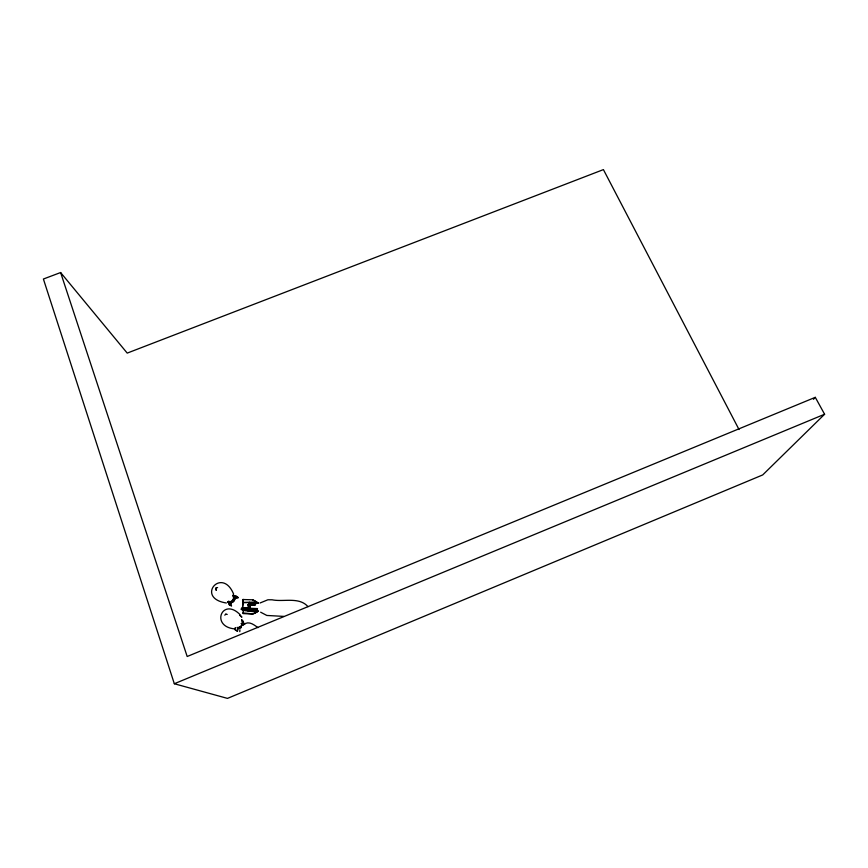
<?xml version="1.0" encoding="UTF-8"?>
<svg xmlns="http://www.w3.org/2000/svg" width="868" height="868" viewBox="0 0 868 868"><rect width="100%" height="100%" fill="white"/><g stroke="black" fill="none" stroke-linecap="round" stroke-linejoin="round"><path stroke-width="1.3" d="M243.474 610.529L243.257 610.801A4.351 0.846 -85.6 0 1 242.595 609.162C237.062 610.009 249.724 609.748 251.232 610.074A27.179 10.34 -2.4 0 0 257.438 609.043L257.438 608.62A27.179 10.34 -2.4 0 1 251.221 609.661L241.141 609L242.584 607.079A4.351 0.846 -85.6 0 1 243.203 603.043M248.367 608.327C234.382 606.244 249.366 610.974 248.302 607.372A4.514 0.857 -85.7 0 1 249.17 602.62A4.514 0.857 -85.7 0 1 250.071 604.03L250.027 605.387M250.103 605.256L250.006 606.222A4.112 0.781 -85.7 0 1 249.637 609.249M242.563 607.958L257.438 608.609L253.055 608.967M239.774 631.676L239.883 629.723M234.848 599.115L234.87 597.792L233.904 596.967L233.883 598.334A4.546 4.275 -51.1 0 1 229.879 602.186M241.521 616.953L239.731 615.206M241.933 617.061L240.154 615.314A28.232 5.892 -73.5 0 0 239.991 615.466M231.138 605.636L229.152 604.768A27.147 4.958 84.2 0 1 228.143 601.86M237.984 627.868L237.083 631.09M242.172 624.081L243.431 625.036L241.054 623.571M243.539 610.399L243.094 613.589L252.751 614.034A27.364 25.454 24.4 0 0 258.252 611.224L247.478 610.681M243.083 599.365L242.541 599.972L243.387 602.598L254.563 602.435L258.306 603.162A27.168 25.15 23.2 0 0 252.772 599.799L242.997 599.528M243.203 603.065L243.463 602.468L254.649 602.273L255.68 603.217L258.219 603.336M217.597 587.593L216.175 587.777L215.546 589.112L216.338 590.262M216.24 587.831L215.611 589.166L216.403 590.305M258.219 603.303L258.263 603.217A27.179 25.15 23.2 0 0 252.675 599.972M243.387 602.598L242.639 599.81M813.446 399.291L815.291 397.338L824.6 414.242L762.712 474.926L227.481 698.393L174.316 683.745L43.4 279.019L60.608 272.541L127.216 353.102L603.412 169.607L739.026 429.53M224.769 615.152L225.897 614.143M233.416 596.566L234.892 598.215L238.147 597.857L236.28 596.5A27.505 4.307 -5.7 0 0 233.145 596.207M260.031 603L267.908 599.777L272.075 599.799C283.608 602.186 299.135 596.522 307.999 606.667M174.316 683.745L824.6 414.242M815.291 397.338L187.184 656.501L60.608 272.541M245.308 623.495C250.06 621.347 254.346 625.177 258.035 627.629M233.525 597.238L234.881 598.009L234.61 599.083A4.112 3.873 -51.2 0 1 229.955 602.544M230.79 602.793L231.517 606.005L229.597 604.714A27.147 4.958 84.2 0 1 228.577 601.795M234.87 597.792L238.125 597.423L236.248 596.066A27.505 4.318 -5.7 0 0 233.112 595.774M230.899 602.783L232.082 602.5A4.362 4.101 -51.2 0 0 234.848 599.137M226.385 603C194.747 598.16 221.98 565.795 233.633 594.124M247.825 604.768L254.888 605.018M247.814 604.974L254.899 605.419M249.474 603.596L254.281 603.813A28.047 10.969 -2.7 0 1 255.583 604.15M251.872 604.117L254.281 604.226A28.047 10.969 -2.7 0 1 255.583 604.562M254.888 608.718L257.438 608.826M283.847 616.399L266.823 615.455L260.65 612.2M243.745 608.435L251.861 608.902M244.765 610.671L254.606 611.756L255.8 610.898L258.339 611.018A27.353 25.443 24.4 0 1 252.848 613.86L242.736 612.938M242.107 623.452L243.55 624.602L243.713 623.701A4.405 4.156 -54.8 0 0 241.76 619.991M234.382 628.866C210.164 626.349 222.295 596.826 239.948 614.522M225.832 614.11L227.21 614.468M231.224 602.739L229.043 601.925L228.761 601.025M233.503 597.021L233.481 598.291A4.134 3.884 -51.1 0 1 229.846 601.774M250.027 605.029L249.995 604.28A4.112 0.781 -85.7 0 0 249.17 602.978A4.112 0.781 -85.7 0 0 248.389 607.307L248.281 608.696M242.563 608.37L242.639 607.047A4.101 0.792 -85.6 0 1 243.441 602.717M249.441 610.009A4.112 0.781 -85.7 0 1 248.487 610.03M243.496 610.28A4.101 0.792 -85.6 0 1 242.649 609.01M250.093 606.19A4.514 0.857 -85.7 0 1 249.865 608.49M249.68 609.51A4.514 0.857 -85.7 0 1 248.324 609.531M241.423 627.488A4.405 4.156 -54.8 0 1 239.275 628.085L238.19 627.933L237.496 631.199L235.185 629.994A27.754 5.837 -73.8 0 1 235.065 627.879M241.846 623.224A27.277 1.714 15.7 0 1 244.884 624.32M241.716 623.658A27.277 1.703 15.7 0 1 244.136 624.526M241.933 620.978A4.177 3.928 -54.7 0 1 242.378 623.018L241.749 625.079A4.177 3.928 -54.7 0 1 239.232 627.021M241.629 620.197A4.156 3.917 -54.8 0 1 243.376 622.649M241.315 627.26A4.156 3.917 -54.8 0 1 238.266 627.705M237.029 627.423A4.6 4.329 -54.7 0 0 242.096 625.275L242.78 623.029A4.6 4.329 -54.7 0 0 241.629 619.86M235.608 630.103A27.754 5.826 -73.8 0 1 235.488 627.987M233.47 595.188A4.362 4.101 -51.2 0 1 234.696 596.934M228.881 602.511A4.362 4.101 -51.2 0 1 227.958 601.958M232.874 595.307A4.134 3.884 -51.1 0 1 233.34 596.218M233.308 595.372A4.112 3.873 -51.2 0 1 234.458 597.021M228.968 602.273A4.112 3.873 -51.2 0 1 228.11 601.752M233.21 595.068A4.546 4.275 -51.1 0 1 233.72 596.077M228.74 602.186A4.546 4.275 -51.1 0 1 227.655 601.882"/></g></svg>
